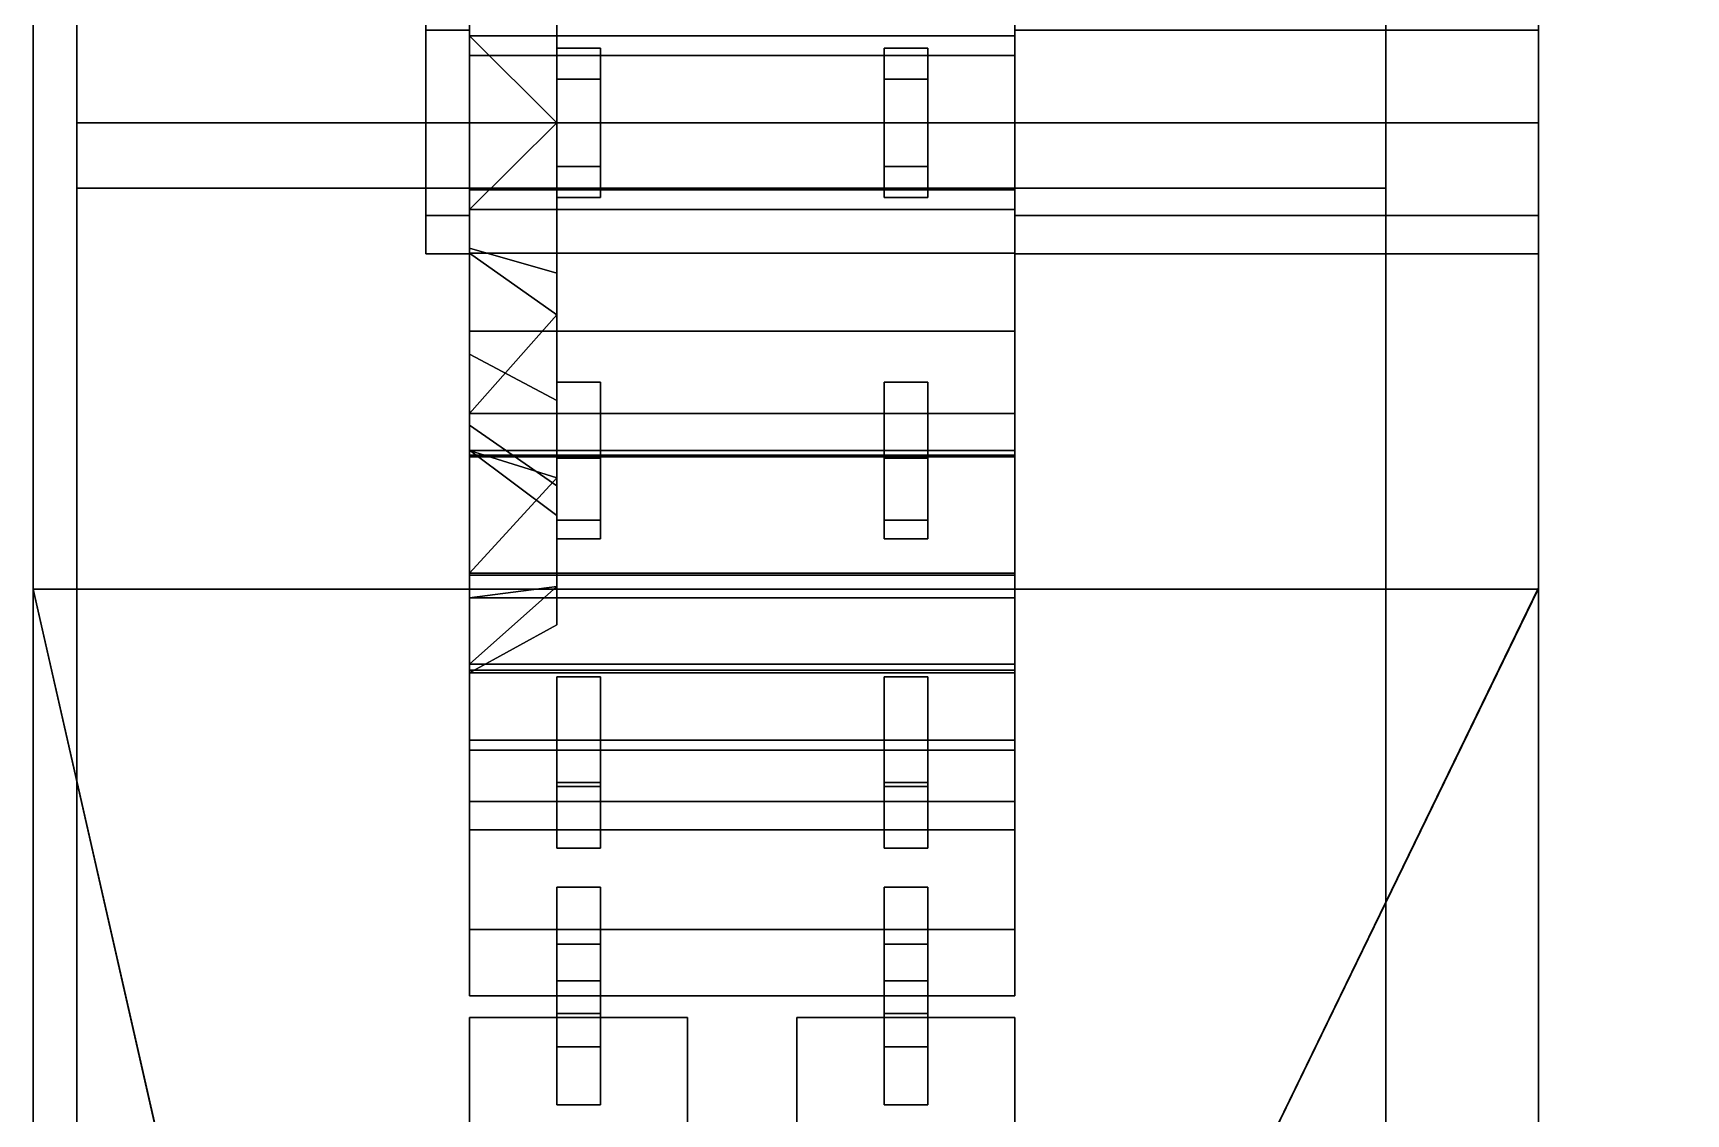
# Model space of a CAD drawing. Header units: millimetres. Extents: x -1.7 to 1.6, y -3.2 to 7.1.
# Drawn here: x -1.65 to -0.893, y 2.336 to 2.831 of the extents above; entities that cross this region are included whole.
import ezdxf

# ---------------------------------------------------------------- set-up
doc = ezdxf.new("R2010")
doc.units = ezdxf.units.MM
doc.header["$MEASUREMENT"] = 0
for name, color, linetype in [('fenders', 6, 'Continuous'), ('tracks', 3, 'Continuous'), ('wheels', 2, 'Continuous')]:
    doc.layers.add(name, color=color, linetype=linetype)

msp = doc.modelspace()

# ---------------------------------------------------------------- linework, layer by layer
for points in [[(-0.96, 3.16, 1.16), (-0.96, 3.13016, 1.07919), (-0.96, 1.97, 1.76), (-0.96, 2.02, 1.82)], [(0.96, 2.02, 1.82), (0.96, 3.16, 1.16), (-0.96, 3.16, 1.16), (-0.96, 2.02, 1.82)], [(-0.96, 2.92, 0.51), (-0.96, 2.11, 0.51), (-0.96, 2.11, 0.76), (-0.96, 3.13016, 1.07919)], [(-0.96, 3.13016, 1.07919), (-0.96, -2.90717, 1.16), (-0.96, -2.90717, 1.16), (-0.96, 2.57723, 1.40366)], [(-0.96, 3.13016, 1.07919), (-0.96, 2.11, 0.76), (-0.96, 2.09, 0.85), (-0.96, 3.13016, 1.07919)], [(-0.96, 3.13016, 1.07919), (-0.96, 2.09, 0.85), (-0.96, 2.03, 0.91), (-0.96, 3.13016, 1.07919)], [(-0.96, 3.13016, 1.07919), (-0.96, 2.03, 0.91), (-0.96, 1.96, 0.93), (-0.96, 3.13016, 1.07919)], [(-0.96, 1.96, 0.93), (-0.96, -1.92, 0.93), (-0.96, -2.90717, 1.16), (-0.96, 3.13016, 1.07919)], [(0.96, 2.92, 0.51), (0.96, -2.73, 0.51), (-0.96, -2.73, 0.51), (-0.96, 2.92, 0.51)], [(-0.96, 2.57723, 1.40366), (-1.43, 1.61, 1.36071), (-1.27, 1.36, 1.76), (-0.96, 1.97, 1.76)]]:
    msp.add_3dface(points)
at = {"layer": 'fenders'}
for points in [[(-0.96, 3.1, 1.33), (-0.96, 2.99, 1.38), (-0.96, 2.72391, 1.41247), (-0.96, 3.16, 1.16)], [(-0.96, 2.99, 1.38), (-0.96, 2.85, 1.42), (-0.96, 2.72391, 1.41247)], [(-1.65, 2.85, 1.42), (-1.65, 2.57632, 1.40366), (-0.96, 2.57632, 1.40366), (-0.96, 2.85, 1.42)], [(-1.65, 2.84, 1.38), (-1.65, 2.56632, 1.36366), (-1.65, 2.57632, 1.40366), (-1.65, 2.85, 1.42)], [(-1.65, 2.57632, 1.40366), (-1.43, 1.61, 1.36071), (-1.43, 1.61, 1.36071), (-0.96, 2.57632, 1.40366)], [(-1.65, 2.56632, 1.36366), (-1.65, -2.91999, 1.12004), (-1.65, -2.90999, 1.16004), (-1.65, 2.57631, 1.40362)], [(-1.65, 2.57631, 1.40362), (-1.65, -2.90998, 1.16008), (-1.56, -2.90717, 1.16), (-1.43, 1.61, 1.36071)]]:
    msp.add_3dface(points, dxfattribs=at)
at = {"layer": 'tracks'}
for points in [[(-1.63, 3.07121, 0.46879), (-1.63, 2.16, 0.02), (-1.63, 2.14, 0.08), (-1.63, 3.02879, 0.51121)], [(-1.03, 3.07121, 0.46879), (-1.03, 2.16, 0.02), (-1.63, 2.16, 0.02), (-1.63, 3.07121, 0.46879)], [(-1.03, 2.14, 0.08), (-1.03, 2.16, 0.02), (-1.03, 3.07121, 0.46879), (-1.03, 3.02879, 0.51121)], [(-1.63, 3.02879, 0.51121), (-1.63, 2.14, 0.08), (-1.03, 2.14, 0.08), (-1.03, 3.02879, 0.51121)], [(-1.63, 2.85, 1.29), (-1.63, 2.76, 1.29), (-1.03, 2.76, 1.29), (-1.03, 2.85, 1.29)], [(-1.63, 2.79, 1.23), (-1.63, 2.76, 1.29), (-1.63, 2.85, 1.29), (-1.63, 2.85, 1.23)], [(-1.03, 2.85, 1.23), (-1.03, 2.79, 1.23), (-1.63, 2.79, 1.23), (-1.63, 2.85, 1.23)], [(-1.03, 2.85, 1.29), (-1.03, 2.76, 1.29), (-1.03, 2.79, 1.23), (-1.03, 2.85, 1.23)], [(-1.63, 1.62, 1.17), (-1.63, 1.62, 1.23), (-1.63, 2.76, 1.29), (-1.63, 2.79, 1.23)], [(-1.03, 2.79, 1.23), (-1.03, 1.62, 1.17), (-1.63, 1.62, 1.17), (-1.63, 2.79, 1.23)], [(-1.03, 2.76, 1.29), (-1.03, 1.62, 1.23), (-1.03, 1.62, 1.17), (-1.03, 2.79, 1.23)], [(-1.63, 2.76, 1.29), (-1.63, 1.62, 1.23), (-1.03, 1.62, 1.23), (-1.03, 2.76, 1.29)]]:
    msp.add_3dface(points, dxfattribs=at)
at = {"layer": 'wheels'}
msp.add_line((-1.2, 2.42045, 0.98307), (-1.2, 2.39, 0.83), dxfattribs=at)
for points in [[(-1.2, 2.79, 1.23), (-1.2, 2.94307, 1.19955), (-1.45, 2.94307, 1.19955), (-1.45, 2.79, 1.23)], [(-1.2, 2.94307, 0.46045), (-1.2, 2.79, 0.43), (-1.45, 2.79, 0.43), (-1.45, 2.94307, 0.46045)], [(-1.45, 2.79, 1.23), (-1.45, 2.94307, 1.19955), (-1.45, 2.88552, 1.141), (-1.45, 2.82076, 1.15388)], [(-1.45, 2.94307, 0.46045), (-1.45, 2.79, 0.43), (-1.45, 2.82076, 0.50612), (-1.45, 2.88552, 0.519)], [(-1.2, 2.82076, 1.15388), (-1.2, 2.88552, 1.141), (-1.2, 2.94307, 1.19955), (-1.2, 2.79, 1.23)], [(-1.2, 2.88552, 0.519), (-1.2, 2.82076, 0.50612), (-1.2, 2.79, 0.43), (-1.2, 2.94307, 0.46045)], [(-1.2, 2.84976, 1.07811), (-1.2, 2.79, 0.89), (-1.2, 2.83243, 0.87243), (-1.2, 2.92319, 1.0477)], [(-1.2, 2.92319, 0.6123), (-1.2, 2.83243, 0.78757), (-1.2, 2.79, 0.77), (-1.2, 2.84976, 0.58189)], [(-1.45, 2.8474, 0.96858), (-1.45, 2.89607, 0.93607), (-1.45, 2.83243, 0.87243), (-1.45, 2.79, 0.89)], [(-1.2, 2.88552, 1.141), (-1.2, 2.82076, 1.15388), (-1.45, 2.82076, 1.15388), (-1.45, 2.88552, 1.141)], [(-1.2, 2.82076, 0.50612), (-1.2, 2.88552, 0.519), (-1.45, 2.88552, 0.519), (-1.45, 2.82076, 0.50612)], [(-1.45, 2.82974, 1.0821), (-1.45, 2.84976, 1.07811), (-1.41, 2.87802, 1.04249), (-1.41, 2.79, 1.06)], [(-1.45, 2.84976, 0.58189), (-1.45, 2.82974, 0.5779), (-1.41, 2.79, 0.6), (-1.41, 2.87802, 0.61751)], [(-1.41, 2.79, 1.06), (-1.41, 2.87802, 1.04249), (-1.41, 2.85888, 0.9963), (-1.41, 2.79, 1.01)], [(-1.41, 2.87802, 0.61751), (-1.41, 2.79, 0.6), (-1.41, 2.79, 0.65), (-1.41, 2.85888, 0.6637)], [(-1.41, 2.79, 1.01), (-1.41, 2.85888, 0.9963), (-1.45, 2.8474, 0.96858), (-1.45, 2.79, 0.98)], [(-1.41, 2.85888, 0.6637), (-1.41, 2.79, 0.65), (-1.45, 2.79, 0.68), (-1.45, 2.8474, 0.69142)], [(-1.47, 2.79, 0.89), (-1.47, 2.83243, 0.87243), (-1.47, 2.85, 0.83), (-1.47, 2.74757, 0.87243)], [(-1.47, 2.74757, 0.87243), (-1.47, 2.85, 0.83), (-1.47, 2.83243, 0.78757), (-1.47, 2.73, 0.83)], [(-1.2, 2.82974, 1.0821), (-1.2, 2.84976, 1.07811), (-1.45, 2.84976, 1.07811), (-1.45, 2.82974, 1.0821)], [(-1.2, 2.84976, 0.58189), (-1.2, 2.82974, 0.5779), (-1.45, 2.82974, 0.5779), (-1.45, 2.84976, 0.58189)], [(-1.2, 2.82974, 1.0821), (-1.2, 2.79, 0.89), (-1.2, 2.79, 0.89), (-1.2, 2.84976, 1.07811)], [(-1.2, 2.84976, 0.58189), (-1.2, 2.79, 0.77), (-1.2, 2.79, 0.77), (-1.2, 2.82974, 0.5779)], [(-1.45, 2.79, 0.98), (-1.45, 2.8474, 0.96858), (-1.45, 2.79, 0.89)], [(-1.45, 2.8474, 0.69142), (-1.45, 2.79, 0.68), (-1.45, 2.79, 0.77), (-1.45, 2.83243, 0.78757)], [(-1.45, 2.79, 0.89), (-1.45, 2.83243, 0.87243), (-1.47, 2.83243, 0.87243), (-1.47, 2.79, 0.89)], [(-1.45, 2.83243, 0.78757), (-1.45, 2.79, 0.77), (-1.47, 2.79, 0.77), (-1.47, 2.83243, 0.78757)], [(-1.47, 2.73, 0.83), (-1.47, 2.83243, 0.78757), (-1.47, 2.79, 0.77), (-1.47, 2.74757, 0.78757)], [(-1.2, 2.82076, 1.15388), (-1.2, 2.82974, 1.0821), (-1.45, 2.82974, 1.0821), (-1.45, 2.82076, 1.15388)], [(-1.45, 2.82076, 1.15388), (-1.45, 2.82974, 1.0821), (-1.45, 2.75026, 1.0821), (-1.45, 2.75924, 1.15388)], [(-1.45, 2.82974, 1.0821), (-1.41, 2.79, 1.06), (-1.41, 2.79, 1.06), (-1.45, 2.75026, 1.0821)], [(-1.45, 2.75924, 0.50612), (-1.45, 2.75026, 0.5779), (-1.45, 2.82974, 0.5779), (-1.45, 2.82076, 0.50612)], [(-1.2, 2.82974, 0.5779), (-1.2, 2.82076, 0.50612), (-1.45, 2.82076, 0.50612), (-1.45, 2.82974, 0.5779)], [(-1.45, 2.75026, 0.5779), (-1.41, 2.79, 0.6), (-1.41, 2.79, 0.6), (-1.45, 2.82974, 0.5779)], [(-0.96, 2.79, 0.89), (-0.96, 2.83243, 0.87243), (-1.2, 2.83243, 0.87243), (-1.2, 2.79, 0.89)], [(-0.96, 2.83243, 0.78757), (-0.96, 2.79, 0.77), (-1.2, 2.79, 0.77), (-1.2, 2.83243, 0.78757)], [(-1.2, 2.75924, 1.15388), (-1.2, 2.75026, 1.0821), (-1.2, 2.82974, 1.0821), (-1.2, 2.82076, 1.15388)], [(-1.2, 2.82076, 0.50612), (-1.2, 2.82974, 0.5779), (-1.2, 2.75026, 0.5779), (-1.2, 2.75924, 0.50612)], [(-1.2, 2.82974, 0.5779), (-1.2, 2.79, 0.77), (-1.2, 2.79, 0.77), (-1.2, 2.75026, 0.5779)], [(-1.2, 2.75026, 1.0821), (-1.2, 2.79, 0.89), (-1.2, 2.79, 0.89), (-1.2, 2.82974, 1.0821)], [(-1.45, 2.79, 1.23), (-1.45, 2.82076, 1.15388), (-1.45, 2.75924, 1.15388), (-1.45, 2.79, 1.23)], [(-1.45, 2.79, 0.43), (-1.45, 2.75924, 0.50612), (-1.45, 2.82076, 0.50612), (-1.45, 2.79, 0.43)], [(-1.39, 2.81, 1.28), (-1.39, 2.8242, 1.2232), (-1.41, 2.8242, 1.2232), (-1.41, 2.81, 1.28)], [(-1.41, 2.79, 1.23), (-1.41, 2.81, 1.28), (-1.41, 2.81, 1.28), (-1.41, 2.8242, 1.2232)], [(-1.41, 2.8242, 0.4368), (-1.41, 2.81, 0.38), (-1.41, 2.77, 0.38), (-1.41, 2.79, 0.43)], [(-1.39, 2.8242, 0.4368), (-1.39, 2.81, 0.38), (-1.41, 2.81, 0.38), (-1.41, 2.8242, 0.4368)], [(-1.39, 2.79, 1.23), (-1.39, 2.8242, 1.2232), (-1.39, 2.81, 1.28)], [(-1.39, 2.8242, 0.4368), (-1.39, 2.79, 0.43), (-1.39, 2.77, 0.38), (-1.39, 2.81, 0.38)], [(-1.26, 2.79, 1.23), (-1.26, 2.81, 1.28), (-1.26, 2.81, 1.28), (-1.26, 2.8242, 1.2232)], [(-1.24, 2.81, 1.28), (-1.24, 2.8242, 1.2232), (-1.26, 2.8242, 1.2232), (-1.26, 2.81, 1.28)], [(-1.24, 2.8242, 0.4368), (-1.24, 2.81, 0.38), (-1.26, 2.81, 0.38), (-1.26, 2.8242, 0.4368)], [(-1.26, 2.8242, 0.4368), (-1.26, 2.81, 0.38), (-1.26, 2.77, 0.38), (-1.26, 2.79, 0.43)], [(-1.24, 2.79, 1.23), (-1.24, 2.8242, 1.2232), (-1.24, 2.81, 1.28)], [(-1.24, 2.8242, 0.4368), (-1.24, 2.79, 0.43), (-1.24, 2.77, 0.38), (-1.24, 2.81, 0.38)], [(-1.2, 2.79, 1.23), (-1.2, 2.75924, 1.15388), (-1.2, 2.82076, 1.15388), (-1.2, 2.79, 1.23)], [(-1.2, 2.79, 0.43), (-1.2, 2.82076, 0.50612), (-1.2, 2.75924, 0.50612), (-1.2, 2.79, 0.43)], [(-1.41, 2.7558, 1.2232), (-1.41, 2.77, 1.28), (-1.41, 2.81, 1.28), (-1.41, 2.79, 1.23)], [(-1.39, 2.77, 1.28), (-1.39, 2.81, 1.28), (-1.41, 2.81, 1.28), (-1.41, 2.77, 1.28)], [(-1.39, 2.81, 0.38), (-1.39, 2.77, 0.38), (-1.41, 2.77, 0.38), (-1.41, 2.81, 0.38)], [(-1.39, 2.7558, 1.2232), (-1.39, 2.79, 1.23), (-1.39, 2.81, 1.28), (-1.39, 2.77, 1.28)], [(-1.24, 2.77, 1.28), (-1.24, 2.81, 1.28), (-1.26, 2.81, 1.28), (-1.26, 2.77, 1.28)], [(-1.26, 2.7558, 1.2232), (-1.26, 2.77, 1.28), (-1.26, 2.81, 1.28), (-1.26, 2.79, 1.23)], [(-1.24, 2.81, 0.38), (-1.24, 2.77, 0.38), (-1.26, 2.77, 0.38), (-1.26, 2.81, 0.38)], [(-1.24, 2.7558, 1.2232), (-1.24, 2.79, 1.23), (-1.24, 2.81, 1.28), (-1.24, 2.77, 1.28)], [(-1.45, 2.74757, 0.87243), (-1.45, 2.79, 0.89), (-1.47, 2.79, 0.89), (-1.47, 2.74757, 0.87243)], [(-1.45, 2.79, 0.77), (-1.45, 2.74757, 0.78757), (-1.47, 2.74757, 0.78757), (-1.47, 2.79, 0.77)], [(-1.41, 2.72112, 0.9963), (-1.41, 2.79, 1.01), (-1.45, 2.79, 0.98), (-1.45, 2.7326, 0.96858)], [(-1.41, 2.79, 0.65), (-1.41, 2.72112, 0.6637), (-1.45, 2.7326, 0.69142), (-1.45, 2.79, 0.68)], [(-1.2, 2.63693, 1.19955), (-1.2, 2.79, 1.23), (-1.45, 2.79, 1.23), (-1.45, 2.63693, 1.19955)], [(-1.2, 2.79, 0.43), (-1.2, 2.63693, 0.46045), (-1.45, 2.63693, 0.46045), (-1.45, 2.79, 0.43)], [(-1.45, 2.75026, 0.5779), (-1.45, 2.73024, 0.58189), (-1.41, 2.70198, 0.61751), (-1.41, 2.79, 0.6)], [(-1.45, 2.73024, 1.07811), (-1.45, 2.75026, 1.0821), (-1.41, 2.79, 1.06), (-1.41, 2.70198, 1.04249)], [(-1.45, 2.79, 0.43), (-1.45, 2.63693, 0.46045), (-1.45, 2.69448, 0.519), (-1.45, 2.75924, 0.50612)], [(-1.45, 2.63693, 1.19955), (-1.45, 2.79, 1.23), (-1.45, 2.75924, 1.15388), (-1.45, 2.69448, 1.141)], [(-1.45, 2.79, 0.68), (-1.45, 2.7326, 0.69142), (-1.45, 2.79, 0.77)], [(-1.45, 2.7326, 0.69142), (-1.45, 2.68393, 0.72393), (-1.45, 2.74757, 0.78757), (-1.45, 2.79, 0.77)], [(-1.45, 2.7326, 0.96858), (-1.45, 2.79, 0.98), (-1.45, 2.79, 0.89), (-1.45, 2.74757, 0.87243)], [(-1.41, 2.79, 0.6), (-1.41, 2.70198, 0.61751), (-1.41, 2.72112, 0.6637), (-1.41, 2.79, 0.65)], [(-1.41, 2.70198, 1.04249), (-1.41, 2.79, 1.06), (-1.41, 2.79, 1.01), (-1.41, 2.72112, 0.9963)], [(-1.41, 2.79, 0.43), (-1.41, 2.77, 0.38), (-1.41, 2.77, 0.38), (-1.41, 2.7558, 0.4368)], [(-1.39, 2.79, 0.43), (-1.39, 2.7558, 0.4368), (-1.39, 2.77, 0.38)], [(-1.26, 2.79, 0.43), (-1.26, 2.77, 0.38), (-1.26, 2.77, 0.38), (-1.26, 2.7558, 0.4368)], [(-1.24, 2.79, 0.43), (-1.24, 2.7558, 0.4368), (-1.24, 2.77, 0.38)], [(-1.2, 2.75924, 0.50612), (-1.2, 2.69448, 0.519), (-1.2, 2.63693, 0.46045), (-1.2, 2.79, 0.43)], [(-1.2, 2.69448, 1.141), (-1.2, 2.75924, 1.15388), (-1.2, 2.79, 1.23), (-1.2, 2.63693, 1.19955)], [(-0.96, 2.74757, 0.87243), (-0.96, 2.79, 0.89), (-1.2, 2.79, 0.89), (-1.2, 2.74757, 0.87243)], [(-0.96, 2.79, 0.77), (-0.96, 2.74757, 0.78757), (-1.2, 2.74757, 0.78757), (-1.2, 2.79, 0.77)], [(-1.2, 2.73024, 0.58189), (-1.2, 2.79, 0.77), (-1.2, 2.74757, 0.78757), (-1.2, 2.65681, 0.6123)], [(-1.2, 2.75026, 0.5779), (-1.2, 2.79, 0.77), (-1.2, 2.79, 0.77), (-1.2, 2.73024, 0.58189)], [(-1.2, 2.65681, 1.0477), (-1.2, 2.74757, 0.87243), (-1.2, 2.79, 0.89), (-1.2, 2.73024, 1.07811)], [(-1.2, 2.73024, 1.07811), (-1.2, 2.79, 0.89), (-1.2, 2.79, 0.89), (-1.2, 2.75026, 1.0821)], [(-1.39, 2.7558, 1.2232), (-1.39, 2.77, 1.28), (-1.41, 2.77, 1.28), (-1.41, 2.7558, 1.2232)], [(-1.39, 2.77, 0.38), (-1.39, 2.7558, 0.4368), (-1.41, 2.7558, 0.4368), (-1.41, 2.77, 0.38)], [(-1.24, 2.7558, 1.2232), (-1.24, 2.77, 1.28), (-1.26, 2.77, 1.28), (-1.26, 2.7558, 1.2232)], [(-1.24, 2.77, 0.38), (-1.24, 2.7558, 0.4368), (-1.26, 2.7558, 0.4368), (-1.26, 2.77, 0.38)], [(-1.2, 2.75026, 1.0821), (-1.2, 2.75924, 1.15388), (-1.45, 2.75924, 1.15388), (-1.45, 2.75026, 1.0821)], [(-1.2, 2.75924, 0.50612), (-1.2, 2.75026, 0.5779), (-1.45, 2.75026, 0.5779), (-1.45, 2.75924, 0.50612)], [(-1.2, 2.69448, 0.519), (-1.2, 2.75924, 0.50612), (-1.45, 2.75924, 0.50612), (-1.45, 2.69448, 0.519)], [(-1.2, 2.75924, 1.15388), (-1.2, 2.69448, 1.141), (-1.45, 2.69448, 1.141), (-1.45, 2.75924, 1.15388)], [(-1.2, 2.75026, 0.5779), (-1.2, 2.73024, 0.58189), (-1.45, 2.73024, 0.58189), (-1.45, 2.75026, 0.5779)], [(-1.2, 2.73024, 1.07811), (-1.2, 2.75026, 1.0821), (-1.45, 2.75026, 1.0821), (-1.45, 2.73024, 1.07811)], [(-1.45, 2.73, 0.83), (-1.45, 2.74757, 0.87243), (-1.47, 2.74757, 0.87243), (-1.47, 2.73, 0.83)], [(-1.45, 2.74757, 0.78757), (-1.45, 2.73, 0.83), (-1.47, 2.73, 0.83), (-1.47, 2.74757, 0.78757)], [(-1.45, 2.68393, 0.72393), (-1.45, 2.65142, 0.7726), (-1.45, 2.74757, 0.78757)], [(-1.45, 2.65142, 0.7726), (-1.45, 2.64, 0.83), (-1.45, 2.73, 0.83), (-1.45, 2.74757, 0.78757)], [(-1.45, 2.65142, 0.8874), (-1.45, 2.68393, 0.93607), (-1.45, 2.74757, 0.87243), (-1.45, 2.73, 0.83)], [(-1.45, 2.68393, 0.93607), (-1.45, 2.7326, 0.96858), (-1.45, 2.74757, 0.87243)], [(-0.96, 2.73, 0.83), (-0.96, 2.74757, 0.87243), (-1.2, 2.74757, 0.87243), (-1.2, 2.73, 0.83)], [(-0.96, 2.74757, 0.78757), (-0.96, 2.73, 0.83), (-1.2, 2.73, 0.83), (-1.2, 2.74757, 0.78757)], [(-1.2, 2.65681, 0.6123), (-1.2, 2.74757, 0.78757), (-1.2, 2.74757, 0.78757), (-1.2, 2.63984, 0.62364)], [(-1.2, 2.63984, 0.62364), (-1.2, 2.74757, 0.78757), (-1.2, 2.74757, 0.78757), (-1.2, 2.58364, 0.67984)], [(-1.2, 2.5723, 0.69681), (-1.2, 2.74757, 0.78757), (-1.2, 2.73, 0.83), (-1.2, 2.54189, 0.77024)], [(-1.2, 2.58364, 0.67984), (-1.2, 2.74757, 0.78757), (-1.2, 2.74757, 0.78757), (-1.2, 2.5723, 0.69681)], [(-1.2, 2.54189, 0.88976), (-1.2, 2.73, 0.83), (-1.2, 2.74757, 0.87243), (-1.2, 2.5723, 0.96319)], [(-1.2, 2.5723, 0.96319), (-1.2, 2.74757, 0.87243), (-1.2, 2.74757, 0.87243), (-1.2, 2.58364, 0.98016)], [(-1.2, 2.58364, 0.98016), (-1.2, 2.74757, 0.87243), (-1.2, 2.74757, 0.87243), (-1.2, 2.63984, 1.03636)], [(-1.2, 2.63984, 1.03636), (-1.2, 2.74757, 0.87243), (-1.2, 2.74757, 0.87243), (-1.2, 2.65681, 1.0477)], [(-1.41, 2.66272, 0.95728), (-1.41, 2.72112, 0.9963), (-1.45, 2.7326, 0.96858), (-1.45, 2.68393, 0.93607)], [(-1.41, 2.72112, 0.6637), (-1.41, 2.66272, 0.70272), (-1.45, 2.68393, 0.72393), (-1.45, 2.7326, 0.69142)], [(-1.45, 2.63763, 0.54255), (-1.45, 2.65681, 0.6123), (-1.45, 2.73024, 0.58189), (-1.45, 2.69448, 0.519)], [(-1.2, 2.73024, 0.58189), (-1.2, 2.69448, 0.519), (-1.45, 2.69448, 0.519), (-1.45, 2.73024, 0.58189)], [(-1.45, 2.65681, 0.6123), (-1.41, 2.70198, 0.61751), (-1.41, 2.70198, 0.61751), (-1.45, 2.73024, 0.58189)], [(-1.45, 2.69448, 1.141), (-1.45, 2.73024, 1.07811), (-1.45, 2.65681, 1.0477), (-1.45, 2.63763, 1.11745)], [(-1.2, 2.69448, 1.141), (-1.2, 2.73024, 1.07811), (-1.45, 2.73024, 1.07811), (-1.45, 2.69448, 1.141)], [(-1.45, 2.73024, 1.07811), (-1.41, 2.70198, 1.04249), (-1.41, 2.70198, 1.04249), (-1.45, 2.65681, 1.0477)], [(-1.45, 2.64, 0.83), (-1.45, 2.65142, 0.8874), (-1.45, 2.73, 0.83)], [(-1.2, 2.69448, 0.519), (-1.2, 2.73024, 0.58189), (-1.2, 2.65681, 0.6123), (-1.2, 2.63763, 0.54255)], [(-1.2, 2.63763, 1.11745), (-1.2, 2.65681, 1.0477), (-1.2, 2.73024, 1.07811), (-1.2, 2.69448, 1.141)], [(-1.2, 2.54189, 0.77024), (-1.2, 2.73, 0.83), (-1.2, 2.73, 0.83), (-1.2, 2.5379, 0.79026)], [(-1.2, 2.5379, 0.79026), (-1.2, 2.73, 0.83), (-1.2, 2.73, 0.83), (-1.2, 2.5379, 0.86974)], [(-1.2, 2.5379, 0.86974), (-1.2, 2.73, 0.83), (-1.2, 2.73, 0.83), (-1.2, 2.54189, 0.88976)], [(-1.41, 2.70198, 0.61751), (-1.41, 2.62737, 0.66737), (-1.41, 2.66272, 0.70272), (-1.41, 2.72112, 0.6637)], [(-1.41, 2.62737, 0.99263), (-1.41, 2.70198, 1.04249), (-1.41, 2.72112, 0.9963), (-1.41, 2.66272, 0.95728)], [(-1.45, 2.65681, 0.6123), (-1.45, 2.63984, 0.62364), (-1.41, 2.62737, 0.66737), (-1.41, 2.70198, 0.61751)], [(-1.45, 2.63984, 1.03636), (-1.45, 2.65681, 1.0477), (-1.41, 2.70198, 1.04249), (-1.41, 2.62737, 0.99263)], [(-1.45, 2.63693, 0.46045), (-1.45, 2.63763, 0.54255), (-1.45, 2.69448, 0.519), (-1.45, 2.63693, 0.46045)], [(-1.45, 2.63693, 1.19955), (-1.45, 2.69448, 1.141), (-1.45, 2.63763, 1.11745), (-1.45, 2.63693, 1.19955)], [(-1.2, 2.63693, 0.46045), (-1.2, 2.69448, 0.519), (-1.2, 2.63763, 0.54255), (-1.2, 2.63693, 0.46045)], [(-1.2, 2.63693, 1.19955), (-1.2, 2.63763, 1.11745), (-1.2, 2.69448, 1.141), (-1.2, 2.63693, 1.19955)], [(-1.41, 2.6237, 0.89888), (-1.41, 2.66272, 0.95728), (-1.45, 2.68393, 0.93607), (-1.45, 2.65142, 0.8874)], [(-1.41, 2.66272, 0.70272), (-1.41, 2.6237, 0.76112), (-1.45, 2.65142, 0.7726), (-1.45, 2.68393, 0.72393)], [(-1.39, 2.63627, 1.2534), (-1.39, 2.67113, 1.20635), (-1.41, 2.67113, 1.20635), (-1.41, 2.63627, 1.2534)], [(-1.41, 2.63693, 1.19955), (-1.41, 2.63627, 1.2534), (-1.41, 2.63627, 1.2534), (-1.41, 2.67113, 1.20635)], [(-1.41, 2.67113, 0.45365), (-1.41, 2.63627, 0.4066), (-1.41, 2.59931, 0.42191), (-1.41, 2.63693, 0.46045)], [(-1.39, 2.67113, 0.45365), (-1.39, 2.63627, 0.4066), (-1.41, 2.63627, 0.4066), (-1.41, 2.67113, 0.45365)], [(-1.39, 2.63693, 1.19955), (-1.39, 2.67113, 1.20635), (-1.39, 2.63627, 1.2534)], [(-1.39, 2.67113, 0.45365), (-1.39, 2.63693, 0.46045), (-1.39, 2.59931, 0.42191), (-1.39, 2.63627, 0.4066)], [(-1.26, 2.63693, 1.19955), (-1.26, 2.63627, 1.2534), (-1.26, 2.63627, 1.2534), (-1.26, 2.67113, 1.20635)], [(-1.24, 2.63627, 1.2534), (-1.24, 2.67113, 1.20635), (-1.26, 2.67113, 1.20635), (-1.26, 2.63627, 1.2534)], [(-1.24, 2.67113, 0.45365), (-1.24, 2.63627, 0.4066), (-1.26, 2.63627, 0.4066), (-1.26, 2.67113, 0.45365)], [(-1.26, 2.67113, 0.45365), (-1.26, 2.63627, 0.4066), (-1.26, 2.59931, 0.42191), (-1.26, 2.63693, 0.46045)], [(-1.24, 2.63693, 1.19955), (-1.24, 2.67113, 1.20635), (-1.24, 2.63627, 1.2534)], [(-1.24, 2.67113, 0.45365), (-1.24, 2.63693, 0.46045), (-1.24, 2.59931, 0.42191), (-1.24, 2.63627, 0.4066)], [(-1.41, 2.62737, 0.66737), (-1.41, 2.57751, 0.74198), (-1.41, 2.6237, 0.76112), (-1.41, 2.66272, 0.70272)], [(-1.41, 2.57751, 0.91802), (-1.41, 2.62737, 0.99263), (-1.41, 2.66272, 0.95728), (-1.41, 2.6237, 0.89888)], [(-1.2, 2.63763, 0.54255), (-1.2, 2.65681, 0.6123), (-1.45, 2.65681, 0.6123), (-1.45, 2.63763, 0.54255)], [(-1.2, 2.65681, 0.6123), (-1.2, 2.63984, 0.62364), (-1.45, 2.63984, 0.62364), (-1.45, 2.65681, 0.6123)], [(-1.2, 2.63984, 1.03636), (-1.2, 2.65681, 1.0477), (-1.45, 2.65681, 1.0477), (-1.45, 2.63984, 1.03636)], [(-1.2, 2.65681, 1.0477), (-1.2, 2.63763, 1.11745), (-1.45, 2.63763, 1.11745), (-1.45, 2.65681, 1.0477)], [(-1.41, 2.61, 0.83), (-1.41, 2.6237, 0.89888), (-1.45, 2.65142, 0.8874), (-1.45, 2.64, 0.83)], [(-1.41, 2.6237, 0.76112), (-1.41, 2.61, 0.83), (-1.45, 2.64, 0.83), (-1.45, 2.65142, 0.7726)], [(-1.45, 2.53923, 0.62274), (-1.45, 2.58364, 0.67984), (-1.45, 2.63984, 0.62364), (-1.45, 2.58274, 0.57923)], [(-1.2, 2.63984, 0.62364), (-1.2, 2.58274, 0.57923), (-1.45, 2.58274, 0.57923), (-1.45, 2.63984, 0.62364)], [(-1.45, 2.58364, 0.67984), (-1.41, 2.62737, 0.66737), (-1.41, 2.62737, 0.66737), (-1.45, 2.63984, 0.62364)], [(-1.45, 2.58274, 1.08077), (-1.45, 2.63984, 1.03636), (-1.45, 2.58364, 0.98016), (-1.45, 2.53923, 1.03726)], [(-1.2, 2.58274, 1.08077), (-1.2, 2.63984, 1.03636), (-1.45, 2.63984, 1.03636), (-1.45, 2.58274, 1.08077)], [(-1.45, 2.63984, 1.03636), (-1.41, 2.62737, 0.99263), (-1.41, 2.62737, 0.99263), (-1.45, 2.58364, 0.98016)], [(-1.2, 2.58274, 0.57923), (-1.2, 2.63763, 0.54255), (-1.45, 2.63763, 0.54255), (-1.45, 2.58274, 0.57923)], [(-1.2, 2.63763, 1.11745), (-1.2, 2.58274, 1.08077), (-1.45, 2.58274, 1.08077), (-1.45, 2.63763, 1.11745)], [(-1.45, 2.63693, 0.46045), (-1.45, 2.50716, 0.54716), (-1.45, 2.58274, 0.57923), (-1.45, 2.63763, 0.54255)], [(-1.45, 2.50716, 1.11284), (-1.45, 2.63693, 1.19955), (-1.45, 2.63763, 1.11745), (-1.45, 2.58274, 1.08077)], [(-1.2, 2.50716, 1.11284), (-1.2, 2.63693, 1.19955), (-1.45, 2.63693, 1.19955), (-1.45, 2.50716, 1.11284)], [(-1.2, 2.63693, 0.46045), (-1.2, 2.50716, 0.54716), (-1.45, 2.50716, 0.54716), (-1.45, 2.63693, 0.46045)], [(-1.41, 2.60793, 1.18018), (-1.41, 2.59931, 1.23809), (-1.41, 2.63627, 1.2534), (-1.41, 2.63693, 1.19955)], [(-1.41, 2.63693, 0.46045), (-1.41, 2.59931, 0.42191), (-1.41, 2.59931, 0.42191), (-1.41, 2.60793, 0.47982)], [(-1.39, 2.59931, 1.23809), (-1.39, 2.63627, 1.2534), (-1.41, 2.63627, 1.2534), (-1.41, 2.59931, 1.23809)], [(-1.39, 2.63627, 0.4066), (-1.39, 2.59931, 0.42191), (-1.41, 2.59931, 0.42191), (-1.41, 2.63627, 0.4066)], [(-1.39, 2.60793, 1.18018), (-1.39, 2.63693, 1.19955), (-1.39, 2.63627, 1.2534), (-1.39, 2.59931, 1.23809)], [(-1.39, 2.63693, 0.46045), (-1.39, 2.60793, 0.47982), (-1.39, 2.59931, 0.42191)], [(-1.26, 2.60793, 1.18018), (-1.26, 2.59931, 1.23809), (-1.26, 2.63627, 1.2534), (-1.26, 2.63693, 1.19955)], [(-1.26, 2.63693, 0.46045), (-1.26, 2.59931, 0.42191), (-1.26, 2.59931, 0.42191), (-1.26, 2.60793, 0.47982)], [(-1.24, 2.59931, 1.23809), (-1.24, 2.63627, 1.2534), (-1.26, 2.63627, 1.2534), (-1.26, 2.59931, 1.23809)], [(-1.24, 2.63627, 0.4066), (-1.24, 2.59931, 0.42191), (-1.26, 2.59931, 0.42191), (-1.26, 2.63627, 0.4066)], [(-1.24, 2.60793, 1.18018), (-1.24, 2.63693, 1.19955), (-1.24, 2.63627, 1.2534), (-1.24, 2.59931, 1.23809)], [(-1.24, 2.63693, 0.46045), (-1.24, 2.60793, 0.47982), (-1.24, 2.59931, 0.42191)], [(-1.2, 2.58274, 0.57923), (-1.2, 2.63984, 0.62364), (-1.2, 2.58364, 0.67984), (-1.2, 2.53923, 0.62274)], [(-1.2, 2.53923, 1.03726), (-1.2, 2.58364, 0.98016), (-1.2, 2.63984, 1.03636), (-1.2, 2.58274, 1.08077)], [(-1.2, 2.63763, 0.54255), (-1.2, 2.58274, 0.57923), (-1.2, 2.50716, 0.54716), (-1.2, 2.63693, 0.46045)], [(-1.2, 2.58274, 1.08077), (-1.2, 2.63763, 1.11745), (-1.2, 2.63693, 1.19955), (-1.2, 2.50716, 1.11284)], [(-1.45, 2.58364, 0.67984), (-1.45, 2.5723, 0.69681), (-1.41, 2.57751, 0.74198), (-1.41, 2.62737, 0.66737)], [(-1.45, 2.5723, 0.96319), (-1.45, 2.58364, 0.98016), (-1.41, 2.62737, 0.99263), (-1.41, 2.57751, 0.91802)], [(-1.41, 2.57751, 0.74198), (-1.41, 2.56, 0.83), (-1.41, 2.61, 0.83), (-1.41, 2.6237, 0.76112)], [(-1.41, 2.56, 0.83), (-1.41, 2.57751, 0.91802), (-1.41, 2.6237, 0.89888), (-1.41, 2.61, 0.83)], [(-1.39, 2.60793, 1.18018), (-1.39, 2.59931, 1.23809), (-1.41, 2.59931, 1.23809), (-1.41, 2.60793, 1.18018)], [(-1.39, 2.59931, 0.42191), (-1.39, 2.60793, 0.47982), (-1.41, 2.60793, 0.47982), (-1.41, 2.59931, 0.42191)], [(-1.24, 2.60793, 1.18018), (-1.24, 2.59931, 1.23809), (-1.26, 2.59931, 1.23809), (-1.26, 2.60793, 1.18018)], [(-1.24, 2.59931, 0.42191), (-1.24, 2.60793, 0.47982), (-1.26, 2.60793, 0.47982), (-1.26, 2.59931, 0.42191)], [(-1.2, 2.53923, 0.62274), (-1.2, 2.58364, 0.67984), (-1.45, 2.58364, 0.67984), (-1.45, 2.53923, 0.62274)], [(-1.2, 2.58364, 0.67984), (-1.2, 2.5723, 0.69681), (-1.45, 2.5723, 0.69681), (-1.45, 2.58364, 0.67984)], [(-1.2, 2.5723, 0.96319), (-1.2, 2.58364, 0.98016), (-1.45, 2.58364, 0.98016), (-1.45, 2.5723, 0.96319)], [(-1.2, 2.58364, 0.98016), (-1.2, 2.53923, 1.03726), (-1.45, 2.53923, 1.03726), (-1.45, 2.58364, 0.98016)], [(-1.45, 2.50716, 0.54716), (-1.45, 2.53923, 0.62274), (-1.45, 2.58274, 0.57923), (-1.45, 2.50716, 0.54716)], [(-1.45, 2.50716, 1.11284), (-1.45, 2.58274, 1.08077), (-1.45, 2.53923, 1.03726), (-1.45, 2.50716, 1.11284)], [(-1.45, 2.54189, 0.77024), (-1.45, 2.5379, 0.79026), (-1.41, 2.56, 0.83), (-1.41, 2.57751, 0.74198)], [(-1.45, 2.54189, 0.77024), (-1.41, 2.57751, 0.74198), (-1.41, 2.57751, 0.74198), (-1.45, 2.5723, 0.69681)], [(-1.45, 2.5379, 0.86974), (-1.45, 2.54189, 0.88976), (-1.41, 2.57751, 0.91802), (-1.41, 2.56, 0.83)], [(-1.45, 2.5723, 0.96319), (-1.41, 2.57751, 0.91802), (-1.41, 2.57751, 0.91802), (-1.45, 2.54189, 0.88976)], [(-1.2, 2.50716, 0.54716), (-1.2, 2.58274, 0.57923), (-1.2, 2.53923, 0.62274), (-1.2, 2.50716, 0.54716)], [(-1.2, 2.50716, 1.11284), (-1.2, 2.53923, 1.03726), (-1.2, 2.58274, 1.08077), (-1.2, 2.50716, 1.11284)], [(-1.45, 2.479, 0.73448), (-1.45, 2.54189, 0.77024), (-1.45, 2.5723, 0.69681), (-1.45, 2.50255, 0.67763)], [(-1.2, 2.5723, 0.69681), (-1.2, 2.50255, 0.67763), (-1.45, 2.50255, 0.67763), (-1.45, 2.5723, 0.69681)], [(-1.45, 2.50255, 0.98237), (-1.45, 2.5723, 0.96319), (-1.45, 2.54189, 0.88976), (-1.45, 2.479, 0.92552)], [(-1.2, 2.50255, 0.98237), (-1.2, 2.5723, 0.96319), (-1.45, 2.5723, 0.96319), (-1.45, 2.50255, 0.98237)], [(-1.2, 2.50255, 0.67763), (-1.2, 2.5723, 0.69681), (-1.2, 2.54189, 0.77024), (-1.2, 2.479, 0.73448)], [(-1.2, 2.479, 0.92552), (-1.2, 2.54189, 0.88976), (-1.2, 2.5723, 0.96319), (-1.2, 2.50255, 0.98237)], [(-1.45, 2.5379, 0.86974), (-1.41, 2.56, 0.83), (-1.41, 2.56, 0.83), (-1.45, 2.5379, 0.79026)], [(-1.2, 2.479, 0.73448), (-1.2, 2.54189, 0.77024), (-1.45, 2.54189, 0.77024), (-1.45, 2.479, 0.73448)], [(-1.2, 2.54189, 0.77024), (-1.2, 2.5379, 0.79026), (-1.45, 2.5379, 0.79026), (-1.45, 2.54189, 0.77024)], [(-1.2, 2.5379, 0.86974), (-1.2, 2.54189, 0.88976), (-1.45, 2.54189, 0.88976), (-1.45, 2.5379, 0.86974)], [(-1.2, 2.54189, 0.88976), (-1.2, 2.479, 0.92552), (-1.45, 2.479, 0.92552), (-1.45, 2.54189, 0.88976)], [(-1.2, 2.50255, 0.67763), (-1.2, 2.53923, 0.62274), (-1.45, 2.53923, 0.62274), (-1.45, 2.50255, 0.67763)], [(-1.2, 2.53923, 1.03726), (-1.2, 2.50255, 0.98237), (-1.45, 2.50255, 0.98237), (-1.45, 2.53923, 1.03726)], [(-1.45, 2.50716, 0.54716), (-1.45, 2.42045, 0.67693), (-1.45, 2.50255, 0.67763), (-1.45, 2.53923, 0.62274)], [(-1.45, 2.42045, 0.98307), (-1.45, 2.50716, 1.11284), (-1.45, 2.53923, 1.03726), (-1.45, 2.50255, 0.98237)], [(-1.45, 2.46612, 0.86076), (-1.45, 2.5379, 0.86974), (-1.45, 2.5379, 0.79026), (-1.45, 2.46612, 0.79924)], [(-1.2, 2.5379, 0.79026), (-1.2, 2.46612, 0.79924), (-1.45, 2.46612, 0.79924), (-1.45, 2.5379, 0.79026)], [(-1.2, 2.46612, 0.86076), (-1.2, 2.5379, 0.86974), (-1.45, 2.5379, 0.86974), (-1.45, 2.46612, 0.86076)], [(-1.2, 2.53923, 0.62274), (-1.2, 2.50255, 0.67763), (-1.2, 2.42045, 0.67693), (-1.2, 2.50716, 0.54716)], [(-1.2, 2.50255, 0.98237), (-1.2, 2.53923, 1.03726), (-1.2, 2.50716, 1.11284), (-1.2, 2.42045, 0.98307)], [(-1.2, 2.46612, 0.79924), (-1.2, 2.5379, 0.79026), (-1.2, 2.5379, 0.86974), (-1.2, 2.46612, 0.86076)], [(-1.39, 2.48594, 1.16234), (-1.39, 2.53615, 1.13222), (-1.41, 2.53615, 1.13222), (-1.41, 2.48594, 1.16234)], [(-1.41, 2.50716, 1.11284), (-1.41, 2.48594, 1.16234), (-1.41, 2.48594, 1.16234), (-1.41, 2.53615, 1.13222)], [(-1.41, 2.53615, 0.52778), (-1.41, 2.48594, 0.49766), (-1.41, 2.45766, 0.52594), (-1.41, 2.50716, 0.54716)], [(-1.39, 2.53615, 0.52778), (-1.39, 2.48594, 0.49766), (-1.41, 2.48594, 0.49766), (-1.41, 2.53615, 0.52778)], [(-1.39, 2.50716, 1.11284), (-1.39, 2.53615, 1.13222), (-1.39, 2.48594, 1.16234)], [(-1.39, 2.53615, 0.52778), (-1.39, 2.50716, 0.54716), (-1.39, 2.45766, 0.52594), (-1.39, 2.48594, 0.49766)], [(-1.26, 2.50716, 1.11284), (-1.26, 2.48594, 1.16234), (-1.26, 2.48594, 1.16234), (-1.26, 2.53615, 1.13222)], [(-1.24, 2.48594, 1.16234), (-1.24, 2.53615, 1.13222), (-1.26, 2.53615, 1.13222), (-1.26, 2.48594, 1.16234)], [(-1.24, 2.53615, 0.52778), (-1.24, 2.48594, 0.49766), (-1.26, 2.48594, 0.49766), (-1.26, 2.53615, 0.52778)], [(-1.26, 2.53615, 0.52778), (-1.26, 2.48594, 0.49766), (-1.26, 2.45766, 0.52594), (-1.26, 2.50716, 0.54716)], [(-1.24, 2.50716, 1.11284), (-1.24, 2.53615, 1.13222), (-1.24, 2.48594, 1.16234)], [(-1.24, 2.53615, 0.52778), (-1.24, 2.50716, 0.54716), (-1.24, 2.45766, 0.52594), (-1.24, 2.48594, 0.49766)], [(-1.2, 2.42045, 0.98307), (-1.2, 2.50716, 1.11284), (-1.45, 2.50716, 1.11284), (-1.45, 2.42045, 0.98307)], [(-1.2, 2.50716, 0.54716), (-1.2, 2.42045, 0.67693), (-1.45, 2.42045, 0.67693), (-1.45, 2.50716, 0.54716)], [(-1.45, 2.42045, 0.67693), (-1.45, 2.479, 0.73448), (-1.45, 2.50255, 0.67763), (-1.45, 2.42045, 0.67693)], [(-1.45, 2.42045, 0.98307), (-1.45, 2.50255, 0.98237), (-1.45, 2.479, 0.92552), (-1.45, 2.42045, 0.98307)], [(-1.41, 2.48778, 1.08385), (-1.41, 2.45766, 1.13406), (-1.41, 2.48594, 1.16234), (-1.41, 2.50716, 1.11284)], [(-1.41, 2.50716, 0.54716), (-1.41, 2.45766, 0.52594), (-1.41, 2.45766, 0.52594), (-1.41, 2.48778, 0.57615)], [(-1.39, 2.48778, 1.08385), (-1.39, 2.50716, 1.11284), (-1.39, 2.48594, 1.16234), (-1.39, 2.45766, 1.13406)], [(-1.39, 2.50716, 0.54716), (-1.39, 2.48778, 0.57615), (-1.39, 2.45766, 0.52594)], [(-1.26, 2.48778, 1.08385), (-1.26, 2.45766, 1.13406), (-1.26, 2.48594, 1.16234), (-1.26, 2.50716, 1.11284)], [(-1.26, 2.50716, 0.54716), (-1.26, 2.45766, 0.52594), (-1.26, 2.45766, 0.52594), (-1.26, 2.48778, 0.57615)], [(-1.24, 2.48778, 1.08385), (-1.24, 2.50716, 1.11284), (-1.24, 2.48594, 1.16234), (-1.24, 2.45766, 1.13406)], [(-1.24, 2.50716, 0.54716), (-1.24, 2.48778, 0.57615), (-1.24, 2.45766, 0.52594)], [(-1.2, 2.42045, 0.67693), (-1.2, 2.50255, 0.67763), (-1.2, 2.479, 0.73448), (-1.2, 2.42045, 0.67693)], [(-1.2, 2.42045, 0.98307), (-1.2, 2.479, 0.92552), (-1.2, 2.50255, 0.98237), (-1.2, 2.42045, 0.98307)], [(-1.39, 2.48778, 1.08385), (-1.39, 2.45766, 1.13406), (-1.41, 2.45766, 1.13406), (-1.41, 2.48778, 1.08385)], [(-1.39, 2.45766, 0.52594), (-1.39, 2.48778, 0.57615), (-1.41, 2.48778, 0.57615), (-1.41, 2.45766, 0.52594)], [(-1.39, 2.45766, 1.13406), (-1.39, 2.48594, 1.16234), (-1.41, 2.48594, 1.16234), (-1.41, 2.45766, 1.13406)], [(-1.39, 2.48594, 0.49766), (-1.39, 2.45766, 0.52594), (-1.41, 2.45766, 0.52594), (-1.41, 2.48594, 0.49766)], [(-1.24, 2.48778, 1.08385), (-1.24, 2.45766, 1.13406), (-1.26, 2.45766, 1.13406), (-1.26, 2.48778, 1.08385)], [(-1.24, 2.45766, 0.52594), (-1.24, 2.48778, 0.57615), (-1.26, 2.48778, 0.57615), (-1.26, 2.45766, 0.52594)], [(-1.24, 2.45766, 1.13406), (-1.24, 2.48594, 1.16234), (-1.26, 2.48594, 1.16234), (-1.26, 2.45766, 1.13406)], [(-1.24, 2.48594, 0.49766), (-1.24, 2.45766, 0.52594), (-1.26, 2.45766, 0.52594), (-1.26, 2.48594, 0.49766)], [(-1.2, 2.46612, 0.79924), (-1.2, 2.479, 0.73448), (-1.45, 2.479, 0.73448), (-1.45, 2.46612, 0.79924)], [(-1.2, 2.479, 0.92552), (-1.2, 2.46612, 0.86076), (-1.45, 2.46612, 0.86076), (-1.45, 2.479, 0.92552)], [(-1.45, 2.42045, 0.67693), (-1.45, 2.39, 0.83), (-1.45, 2.46612, 0.79924), (-1.45, 2.479, 0.73448)], [(-1.45, 2.39, 0.83), (-1.45, 2.42045, 0.98307), (-1.45, 2.479, 0.92552), (-1.45, 2.46612, 0.86076)], [(-1.2, 2.479, 0.73448), (-1.2, 2.46612, 0.79924), (-1.2, 2.39, 0.83), (-1.2, 2.42045, 0.67693)], [(-1.2, 2.46612, 0.86076), (-1.2, 2.479, 0.92552), (-1.2, 2.42045, 0.98307), (-1.2, 2.39, 0.83)], [(-1.45, 2.39, 0.83), (-1.45, 2.46612, 0.86076), (-1.45, 2.46612, 0.79924), (-1.45, 2.39, 0.83)], [(-1.2, 2.39, 0.83), (-1.2, 2.46612, 0.79924), (-1.2, 2.46612, 0.86076), (-1.2, 2.39, 0.83)], [(-1.39, 2.38191, 1.02069), (-1.39, 2.43982, 1.01207), (-1.41, 2.43982, 1.01207), (-1.41, 2.38191, 1.02069)], [(-1.41, 2.42045, 0.98307), (-1.41, 2.38191, 1.02069), (-1.41, 2.38191, 1.02069), (-1.41, 2.43982, 1.01207)], [(-1.41, 2.43982, 0.64793), (-1.41, 2.38191, 0.63931), (-1.41, 2.3666, 0.67627), (-1.41, 2.42045, 0.67693)], [(-1.39, 2.43982, 0.64793), (-1.39, 2.38191, 0.63931), (-1.41, 2.38191, 0.63931), (-1.41, 2.43982, 0.64793)], [(-1.39, 2.42045, 0.98307), (-1.39, 2.43982, 1.01207), (-1.39, 2.38191, 1.02069)], [(-1.39, 2.43982, 0.64793), (-1.39, 2.42045, 0.67693), (-1.39, 2.3666, 0.67627), (-1.39, 2.38191, 0.63931)], [(-1.26, 2.42045, 0.98307), (-1.26, 2.38191, 1.02069), (-1.26, 2.38191, 1.02069), (-1.26, 2.43982, 1.01207)], [(-1.24, 2.38191, 1.02069), (-1.24, 2.43982, 1.01207), (-1.26, 2.43982, 1.01207), (-1.26, 2.38191, 1.02069)], [(-1.24, 2.43982, 0.64793), (-1.24, 2.38191, 0.63931), (-1.26, 2.38191, 0.63931), (-1.26, 2.43982, 0.64793)], [(-1.26, 2.43982, 0.64793), (-1.26, 2.38191, 0.63931), (-1.26, 2.3666, 0.67627), (-1.26, 2.42045, 0.67693)], [(-1.24, 2.42045, 0.98307), (-1.24, 2.43982, 1.01207), (-1.24, 2.38191, 1.02069)], [(-1.24, 2.43982, 0.64793), (-1.24, 2.42045, 0.67693), (-1.24, 2.3666, 0.67627), (-1.24, 2.38191, 0.63931)], [(-1.2, 2.39, 0.83), (-1.2, 2.42045, 0.98307), (-1.45, 2.42045, 0.98307), (-1.45, 2.39, 0.83)], [(-1.2, 2.42045, 0.67693), (-1.2, 2.39, 0.83), (-1.45, 2.39, 0.83), (-1.45, 2.42045, 0.67693)], [(-1.41, 2.41365, 0.94887), (-1.41, 2.3666, 0.98373), (-1.41, 2.38191, 1.02069), (-1.41, 2.42045, 0.98307)], [(-1.41, 2.42045, 0.67693), (-1.41, 2.3666, 0.67627), (-1.41, 2.3666, 0.67627), (-1.41, 2.41365, 0.71113)], [(-1.39, 2.41365, 0.94887), (-1.39, 2.42045, 0.98307), (-1.39, 2.38191, 1.02069), (-1.39, 2.3666, 0.98373)], [(-1.39, 2.42045, 0.67693), (-1.39, 2.41365, 0.71113), (-1.39, 2.3666, 0.67627)], [(-1.26, 2.41365, 0.94887), (-1.26, 2.3666, 0.98373), (-1.26, 2.38191, 1.02069), (-1.26, 2.42045, 0.98307)], [(-1.26, 2.42045, 0.67693), (-1.26, 2.3666, 0.67627), (-1.26, 2.3666, 0.67627), (-1.26, 2.41365, 0.71113)], [(-1.24, 2.41365, 0.94887), (-1.24, 2.42045, 0.98307), (-1.24, 2.38191, 1.02069), (-1.24, 2.3666, 0.98373)], [(-1.24, 2.42045, 0.67693), (-1.24, 2.41365, 0.71113), (-1.24, 2.3666, 0.67627)], [(-1.39, 2.41365, 0.94887), (-1.39, 2.3666, 0.98373), (-1.41, 2.3666, 0.98373), (-1.41, 2.41365, 0.94887)], [(-1.39, 2.3666, 0.67627), (-1.39, 2.41365, 0.71113), (-1.41, 2.41365, 0.71113), (-1.41, 2.3666, 0.67627)], [(-1.24, 2.41365, 0.94887), (-1.24, 2.3666, 0.98373), (-1.26, 2.3666, 0.98373), (-1.26, 2.41365, 0.94887)], [(-1.24, 2.3666, 0.67627), (-1.24, 2.41365, 0.71113), (-1.26, 2.41365, 0.71113), (-1.26, 2.3666, 0.67627)], [(-1.39, 2.3968, 0.7958), (-1.39, 2.34, 0.81), (-1.41, 2.34, 0.81), (-1.41, 2.3968, 0.7958)], [(-1.41, 2.3968, 0.7958), (-1.41, 2.34, 0.81), (-1.41, 2.34, 0.85), (-1.41, 2.39, 0.83)], [(-1.41, 2.39, 0.83), (-1.41, 2.34, 0.85), (-1.41, 2.34, 0.85), (-1.41, 2.3968, 0.8642)], [(-1.39, 2.34, 0.85), (-1.39, 2.3968, 0.8642), (-1.41, 2.3968, 0.8642), (-1.41, 2.34, 0.85)], [(-1.39, 2.39, 0.83), (-1.39, 2.3968, 0.8642), (-1.39, 2.34, 0.85)], [(-1.39, 2.3968, 0.7958), (-1.39, 2.39, 0.83), (-1.39, 2.34, 0.85), (-1.39, 2.34, 0.81)], [(-1.24, 2.34, 0.85), (-1.24, 2.3968, 0.8642), (-1.26, 2.3968, 0.8642), (-1.26, 2.34, 0.85)], [(-1.26, 2.39, 0.83), (-1.26, 2.34, 0.85), (-1.26, 2.34, 0.85), (-1.26, 2.3968, 0.8642)], [(-1.26, 2.3968, 0.7958), (-1.26, 2.34, 0.81), (-1.26, 2.34, 0.85), (-1.26, 2.39, 0.83)], [(-1.24, 2.3968, 0.7958), (-1.24, 2.34, 0.81), (-1.26, 2.34, 0.81), (-1.26, 2.3968, 0.7958)], [(-1.24, 2.3968, 0.7958), (-1.24, 2.39, 0.83), (-1.24, 2.34, 0.85), (-1.24, 2.34, 0.81)], [(-1.24, 2.39, 0.83), (-1.24, 2.3968, 0.8642), (-1.24, 2.34, 0.85)], [(-1.45, 2.27981, 0.27), (-1.45, 2.32, 0.42), (-1.45, 2.38, 0.42), (-1.45, 2.33177, 0.24)], [(-1.35, 2.38, 0.42), (-1.35, 2.33177, 0.24), (-1.45, 2.33177, 0.24), (-1.45, 2.38, 0.42)], [(-1.45, 2.32, 0.42), (-1.45, 2.27981, 0.57), (-1.45, 2.33177, 0.6), (-1.45, 2.38, 0.42)], [(-1.35, 2.33177, 0.6), (-1.35, 2.38, 0.42), (-1.45, 2.38, 0.42), (-1.45, 2.33177, 0.6)], [(-1.39, 2.3666, 0.98373), (-1.39, 2.38191, 1.02069), (-1.41, 2.38191, 1.02069), (-1.41, 2.3666, 0.98373)], [(-1.39, 2.38191, 0.63931), (-1.39, 2.3666, 0.67627), (-1.41, 2.3666, 0.67627), (-1.41, 2.38191, 0.63931)], [(-1.35, 2.32, 0.42), (-1.35, 2.27981, 0.27), (-1.35, 2.33177, 0.24), (-1.35, 2.38, 0.42)], [(-1.35, 2.27981, 0.57), (-1.35, 2.32, 0.42), (-1.35, 2.38, 0.42), (-1.35, 2.33177, 0.6)], [(-1.3, 2.38, 0.42), (-1.3, 2.33177, 0.24), (-1.3, 2.27981, 0.27), (-1.3, 2.32, 0.42)], [(-1.2, 2.38, 0.42), (-1.2, 2.33177, 0.24), (-1.3, 2.33177, 0.24), (-1.3, 2.38, 0.42)], [(-1.3, 2.33177, 0.6), (-1.3, 2.38, 0.42), (-1.3, 2.32, 0.42), (-1.3, 2.27981, 0.57)], [(-1.2, 2.33177, 0.6), (-1.2, 2.38, 0.42), (-1.3, 2.38, 0.42), (-1.3, 2.33177, 0.6)], [(-1.24, 2.3666, 0.98373), (-1.24, 2.38191, 1.02069), (-1.26, 2.38191, 1.02069), (-1.26, 2.3666, 0.98373)], [(-1.24, 2.38191, 0.63931), (-1.24, 2.3666, 0.67627), (-1.26, 2.3666, 0.67627), (-1.26, 2.38191, 0.63931)], [(-1.39, 2.34, 0.81), (-1.39, 2.34, 0.85), (-1.41, 2.34, 0.85), (-1.41, 2.34, 0.81)], [(-1.24, 2.34, 0.81), (-1.24, 2.34, 0.85), (-1.26, 2.34, 0.85), (-1.26, 2.34, 0.81)]]:
    msp.add_3dface(points, dxfattribs=at)

doc.saveas('drawing.dxf')
